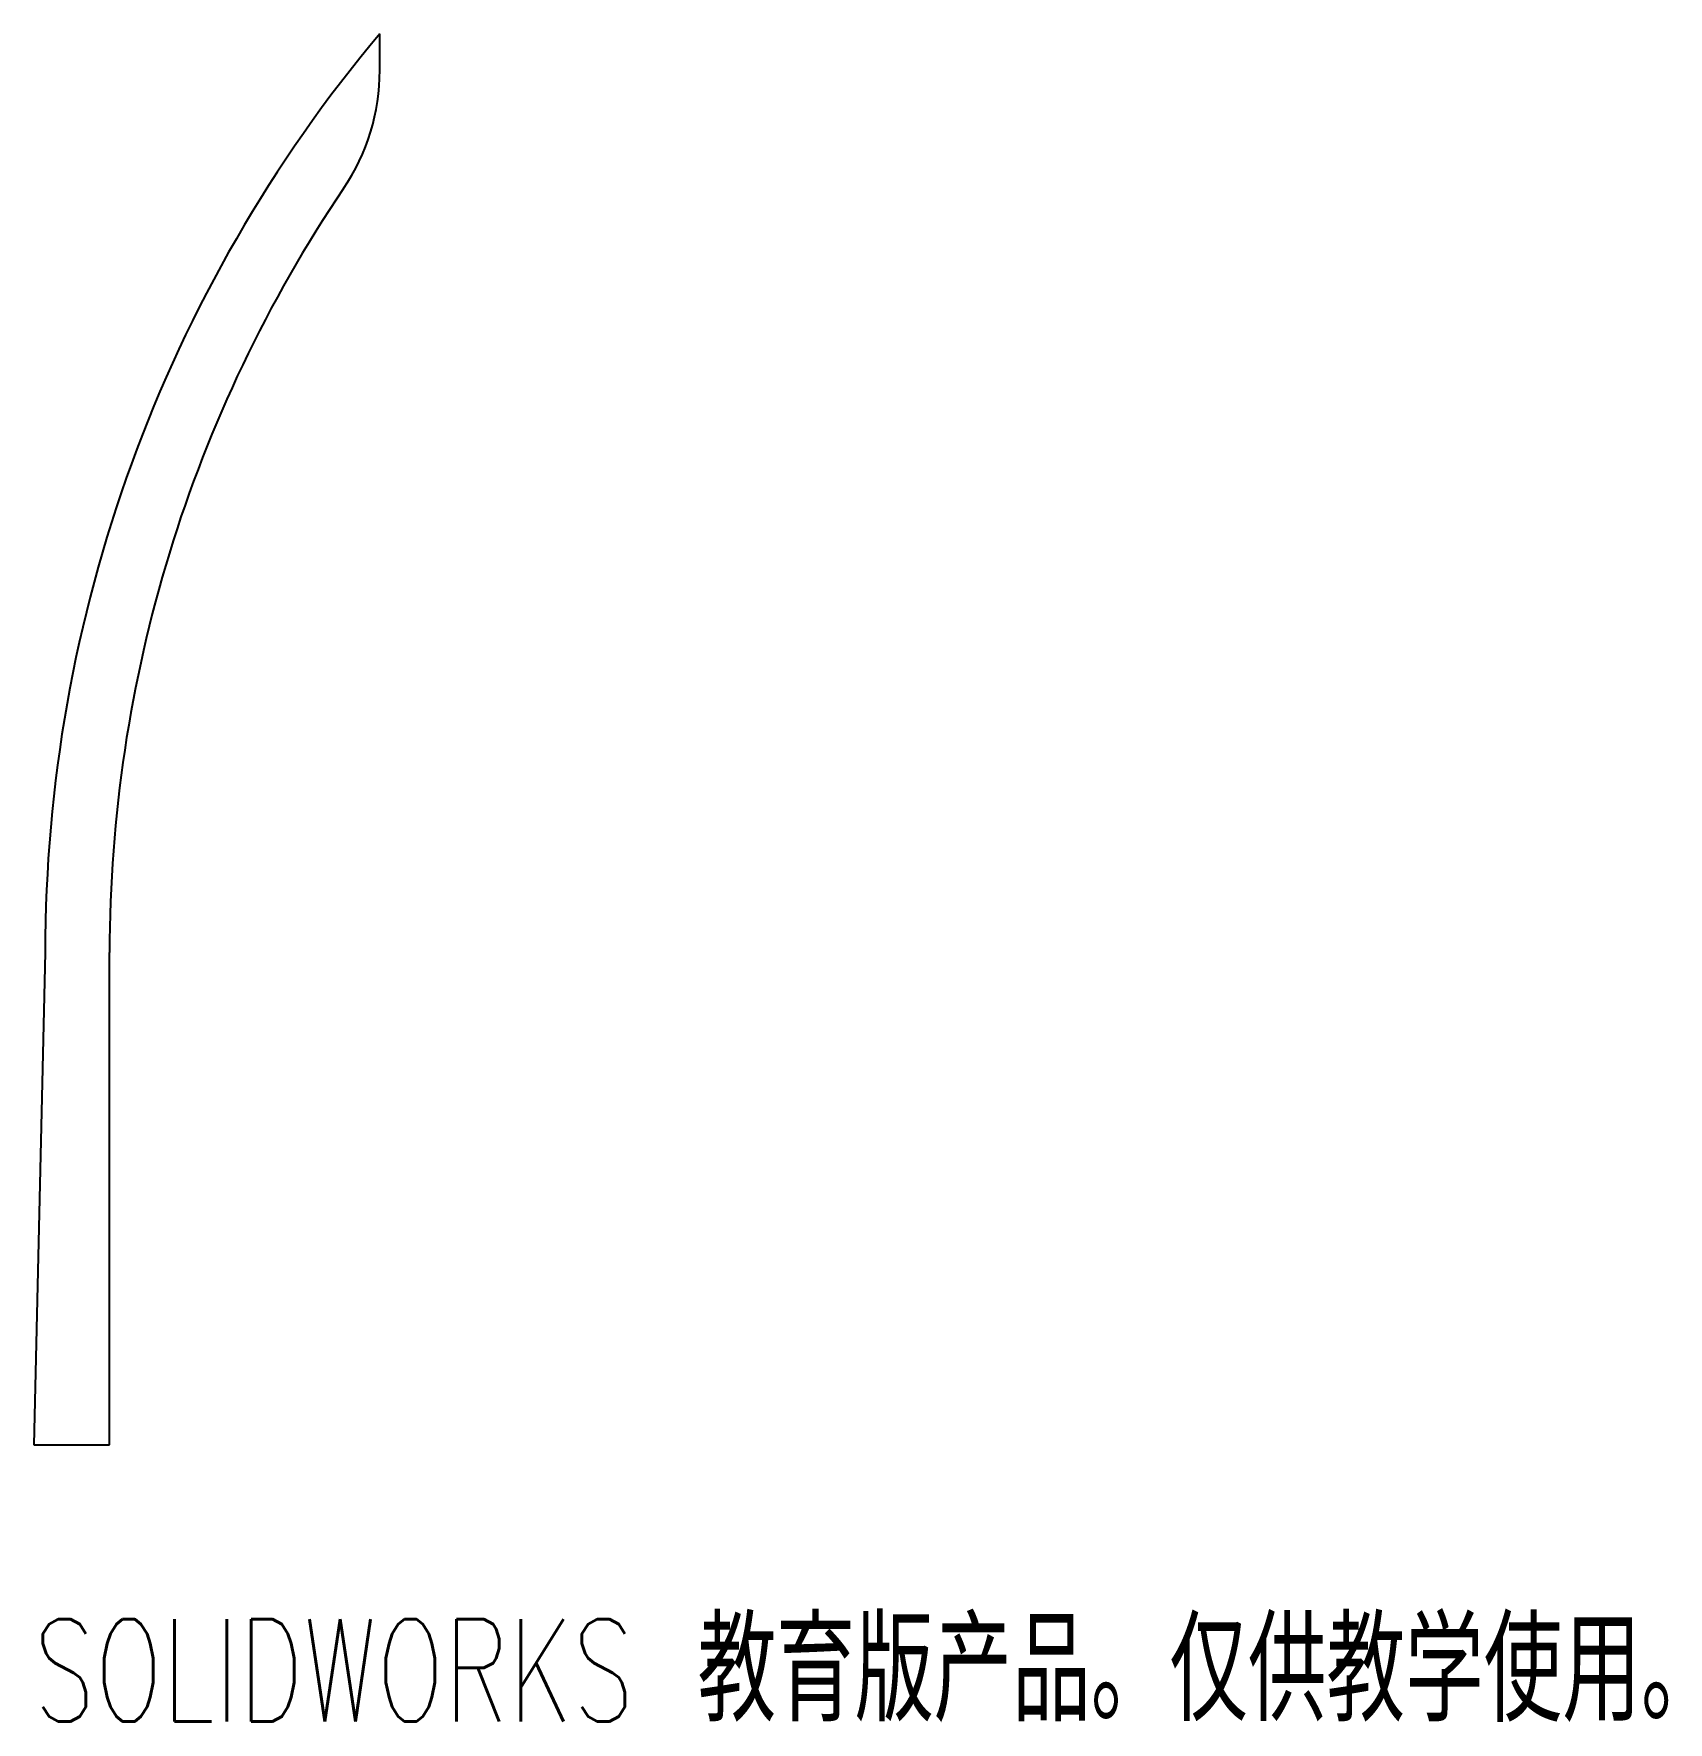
# Model space of a CAD drawing. Header units: inches. Extents: x -0.02 to 3.03, y 2.7 to 5.85.
import ezdxf

# ---------------------------------------------------------------- set-up
doc = ezdxf.new("R2010")
doc.units = ezdxf.units.IN
doc.header["$MEASUREMENT"] = 0
doc.styles.add('SLDTEXTSTYLE0', font='TXT', dxfattribs={"width": 0.7, "bigfont": 'bigfont'})

msp = doc.modelspace()

# ---------------------------------------------------------------- linework, layer by layer
at = {"color": 7, "linetype": 'Continuous', "lineweight": 25}
for p, q in [((0.6237, 5.7845), (0.6237, 5.8526)), ((0, 4.139), (-0.0213, 3.2213)), ((0.12, 3.2213), (0.12, 4.139)), ((-0.0213, 3.2213), (0.12, 3.2213))]:
    msp.add_line(p, q, dxfattribs=at)
for centre, radius, start, end in [((2.666, 4.139), 2.666, 140, 180), ((0.23, 5.7845), 0.3937, 325.96, 0), ((2.666, 4.139), 2.546, 145.96, 180)]:
    msp.add_arc(centre, radius, start, end, dxfattribs=at)

# ---------------------------------------------------------------- texts
at = {"color": 7, "linetype": 'Continuous', "insert": (-0.0213, 2.8957), "char_height": 0.1903, "attachment_point": 1, "style": 'SLDTEXTSTYLE0'}
msp.add_mtext('SOLIDWORKS 教育版产品。仅供教学使用。', dxfattribs=at)

doc.saveas('drawing.dxf')
